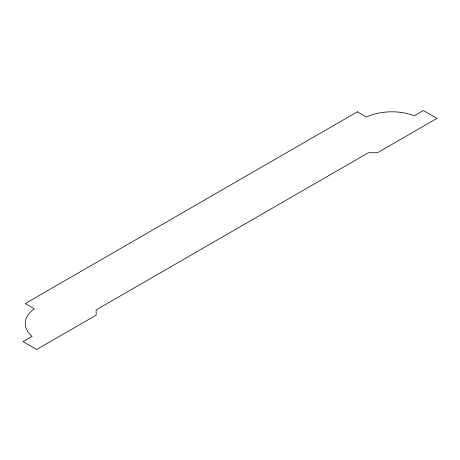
<?xml version="1.0" encoding="UTF-8"?>
<svg xmlns="http://www.w3.org/2000/svg" width="460" height="460" viewBox="0 0 460 460"><rect width="100%" height="100%" fill="white"/><g stroke="black" fill="none" stroke-linecap="round" stroke-linejoin="round"><path stroke-width="0.69" d="M357.385 111.803L25.277 303.542L34.373 308.798A40.026 23.109 0 0 0 32.096 336.375L23 341.63L36.651 349.508L96.151 315.157L96.151 309.902L368.397 152.726L377.499 152.726L437 118.37L423.349 110.492L414.253 115.742A40.026 23.109 0 0 0 366.482 117.058L357.385 111.803"/></g></svg>
